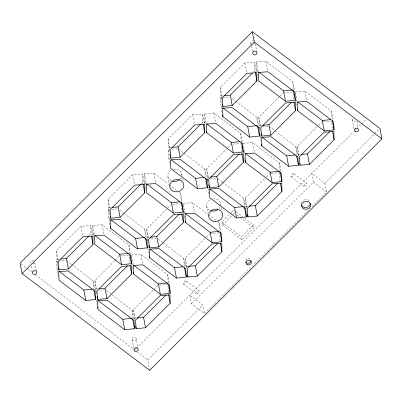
<?xml version="1.0" encoding="UTF-8"?>
<svg xmlns="http://www.w3.org/2000/svg" width="402" height="402" viewBox="0 0 402 402"><rect width="100%" height="100%" fill="white"/><g stroke="black" fill="none" stroke-linecap="round" stroke-linejoin="round"><path stroke-width="0.3" stroke-dasharray="2.01 1.51" d="M169.342 150.755L168.066 139.157L192.719 114.59L202.568 113.942L204.422 123.771M57.813 263.712L56.999 259.411L56.305 250.883L80.953 226.316L90.802 225.673L92.54 234.884M109.56 212.09L108.746 207.789L108.053 199.266L132.7 174.699L142.549 174.051L144.408 183.875M221.597 99.691L220.904 96.003L220.206 87.48L244.858 62.913L254.707 62.265L256.561 72.089M201.462 123.54L202.784 122.223L202.568 113.942M141.007 184.086L142.765 182.332L142.549 174.051M253.165 72.3L254.923 70.546L254.707 62.265M89.259 235.708L91.018 233.949L90.802 225.673M207.995 180.397L206.718 168.805L227.406 148.182M227.849 147.745L231.366 144.238L240.602 143.63M96.465 293.354L95.651 289.058L94.952 280.531L114.761 260.787M115.203 260.35L119.163 256.401M148.212 241.738L147.398 237.436L146.705 228.909L167.388 208.291M167.83 207.854L170.91 204.784M260.25 129.333L259.556 125.65L258.858 117.123L279.546 96.505M279.988 96.068L283.068 92.998M179.659 213.733L181.418 211.975M246.31 208.342L245.265 197.97L265.953 177.352M266.39 176.915L269.913 173.403M134.429 319.454L133.499 309.701L157.71 285.571M186.176 267.832L185.247 258.079L205.935 237.461M206.377 237.019L209.457 233.949M298.334 156.046L297.405 146.293L318.093 125.675M318.535 125.233L321.615 122.163M244.597 218.175L253.386 224.839L253.958 227.884L241.989 239.818L222.457 225.009L221.884 221.964L230.753 213.125M231.195 212.683L233.853 210.03L234.431 213.075L232.215 215.286M222.457 225.009L231.768 215.728M241.989 239.818L241.411 236.773L253.386 224.839M134.67 350.016L136.002 348.685M136.449 348.243L353.584 131.826M355.363 130.052L356.247 129.168M356.695 128.725L361.137 124.298M361.579 123.856L366.463 118.987M191.382 303.832L313.485 182.131L311.841 173.428L324.861 183.302L326.504 192L204.402 313.701L191.382 303.832L189.739 295.128L202.759 305.002L204.402 313.701M149.665 370.327L147.69 359.885L202.759 305.002M324.861 183.302L374.156 134.173M374.599 133.73L379.041 129.303M220.904 96.003L223.401 95.766M259.556 125.65L262.054 125.414M168.765 147.685L170.639 147.504M298.098 154.82L299.972 154.639M207.417 177.327L209.291 177.151M108.746 207.789L111.243 207.553M245.959 206.497L248.461 206.256M147.398 237.436L149.273 237.26M56.999 259.411L59.496 259.174M185.945 266.606L187.819 266.425M95.651 289.058L97.525 288.877M134.198 318.223L136.695 317.987M257.823 76.099L256.777 70.571L256.551 61.968L266.034 61.345L292.842 81.671L294.581 90.887M295.279 91.591L304.761 90.968L331.57 111.294L333.308 120.51M283.51 92.555L292.741 91.952M222.085 112.485L220.924 106.339L220.698 97.736L221.884 97.661M222.477 97.621L229.587 97.153M204.869 123.479L204.412 113.65L213.894 113.027L240.697 133.353L242.441 142.564M323.283 121.645L331.288 121.118M262.596 126.746L268.521 126.359M243.14 143.268L252.622 142.645L279.425 162.976L281.053 171.574M172.116 149.182L178.041 148.795M145.78 188.498L144.619 182.357L144.393 173.754L153.876 173.131L168.77 184.428M271.144 173.322L279.149 172.795M210.457 178.423L215.789 178.076M183.121 203.377L192.603 202.754L207.995 214.422M172.584 204.261L181.201 203.698M110.042 224.884L108.766 218.125L108.545 209.522L109.726 209.447M112.098 209.291L117.429 208.939M93.103 235.205L92.646 225.376L102.128 224.753L128.936 245.079L130.56 253.677M209.899 233.512L219.13 232.904M151.031 238.492L156.363 238.145M131.374 254.999L140.856 254.376L167.664 274.702L169.403 283.912M119.605 255.963L128.836 255.355M58.295 276.501L57.019 269.747L56.793 261.144L57.978 261.069M58.571 261.029L65.682 260.561M159.378 285.053L168.001 284.485M99.284 290.113L104.615 289.762M256.777 70.571L258.265 71.702M295.505 100.193L296.993 101.324M269.114 126.318L274.576 130.459M275.074 130.836L295.922 146.645L297.661 155.855M231.668 98.244L235.145 100.882M235.642 101.254L256.989 117.444L258.727 126.655M259.858 135.544L260.853 136.298M220.924 106.339L222.412 107.47M313.485 182.131L326.504 192M293.797 173.413A2.131 0.834 -52.8 0 1 292.279 176.448A2.131 0.834 -52.8 0 1 291.304 175.342A2.131 0.834 -52.8 0 1 293.797 173.413L306.816 183.287A2.131 0.834 -52.8 0 1 305.299 186.317A2.131 0.834 -52.8 0 1 304.324 185.211A2.131 0.834 -52.8 0 1 306.816 183.287M291.123 176.719L304.143 186.593M204.638 122.248L206.125 123.379M243.366 151.871L244.853 153.001M217.964 178.749L221.939 181.759M222.437 182.136L243.783 198.322L245.521 207.538M178.538 149.172L204.849 169.121L206.588 178.332M207.718 187.221L208.713 187.975M169.719 155.559L168.559 149.418L168.785 158.021L170.272 159.147M236.296 211.884L242.642 216.698M236.873 214.929L239.798 217.15M240.29 217.522L253.958 227.884M221.884 221.964L241.411 236.773M169.267 184.804L177.207 190.824M179.197 192.332L180.684 193.462L182.307 202.06M208.487 214.799L215.934 220.447M217.924 221.954L219.412 223.08L221.035 231.678M144.619 182.357L146.107 183.488M183.347 211.98L184.835 213.11M158.448 239.235L162.418 242.245M162.916 242.622L183.764 258.431L185.392 267.028M119.515 210.03L123.484 213.04M123.982 213.417L144.831 229.23L146.574 238.441M147.7 247.33L148.695 248.084M108.766 218.125L110.259 219.256M186.061 280.797A2.131 0.834 -52.8 0 1 184.543 283.827A2.131 0.834 -52.8 0 1 183.568 282.727A2.131 0.834 -52.8 0 1 186.061 280.797L199.08 290.671A2.131 0.834 -52.8 0 1 197.563 293.701A2.131 0.834 -52.8 0 1 196.588 292.596A2.131 0.834 -52.8 0 1 199.08 290.671M183.387 284.103L196.407 293.978M92.872 233.979L94.359 235.11M132.097 263.978L133.087 264.732M106.701 290.852L111.666 294.621M112.158 294.993L132.017 310.053L133.755 319.263M66.772 260.898L71.239 264.285M71.737 264.662L93.083 280.847L94.822 290.063M57.019 269.747L58.511 270.878M21.1 263.903L27.602 268.832M28.105 269.214L31.607 271.868M35.607 274.903L133.173 348.876M137.082 351.845L147.69 359.885M356.881 121.243L358.041 127.384M352.293 119.751L353.916 128.349M304.761 90.968L306.615 100.796M295.51 92.822L297.138 101.42M295.621 100.807L296.435 105.108M297.405 146.293L299.143 155.504M266.034 61.345L267.772 70.561M255.285 43.949L256.798 51.928M256.551 61.968L258.29 71.184M250.783 43.044L251.245 45.501M251.361 46.114L252.29 51.029M254.923 70.546L255.154 71.772M258.858 117.123L260.602 126.339M259.632 126.942L260.33 130.625M260.089 136.77L260.787 140.459M244.858 62.913L246.597 72.124M252.622 142.645L254.476 152.474M243.718 146.338L244.878 152.484M243.481 152.489L243.828 154.328M244.527 158.016L244.758 159.242M245.265 197.97L247.119 207.799M220.206 87.48L221.949 96.691M220.698 97.736L221.628 102.651M213.894 113.027L215.748 122.851M204.412 113.65L206.151 122.861M220.728 204.08L220.964 205.306M221.427 207.764L222.004 210.834M202.784 122.223L203.015 123.449M206.718 168.805L208.578 178.629M207.492 178.619L208.075 181.689M207.95 188.448L208.995 193.975M192.719 114.59L194.573 124.414M206.623 205.658L208.015 213.025M192.603 202.754L194.462 212.583M181.729 173.664L182.196 176.121M182.659 178.578L183.237 181.649M183.357 204.608L184.98 213.206M183.463 212.593L184.392 217.507M168.066 139.157L169.81 148.368M168.785 158.021L169.83 163.549M185.247 258.079L186.99 267.29M167.87 176.779L169.262 184.151M153.876 173.131L155.735 182.96M144.393 173.754L146.253 183.583M142.765 182.332L143.117 184.171M146.705 228.909L148.444 238.125M147.479 238.728L148.288 243.024M147.815 247.944L148.745 252.858M132.7 174.699L134.554 184.523M140.856 254.376L142.71 264.199M131.605 256.225L133.117 264.209M131.6 263.601L132.645 269.129M133.499 309.701L135.127 318.299M136.268 338.936A2.131 1.849 -10.7 0 1 133.162 340.801A2.131 1.849 -10.7 0 1 133.012 337.6A2.131 1.849 -10.7 0 1 136.268 338.936L137.775 346.921M108.053 199.266L109.791 208.477M108.545 209.522L109.585 215.05M132.027 339.288L133.881 349.117M102.128 224.753L103.982 234.582M92.646 225.376L94.505 235.205M93.219 235.823L93.917 239.507M91.018 233.949L91.249 235.18M94.952 280.531L96.696 289.741M95.726 290.35L96.425 294.033M96.184 300.178L96.998 304.48M80.953 226.316L82.807 236.145M56.305 250.883L58.044 260.099M56.793 261.144L57.838 266.672M34.818 262.4L36.441 270.998M31.185 266.124L32.115 271.038M331.57 111.294L332.062 118.881M292.842 81.671L293.334 89.259M295.922 146.645L296.455 154.815M279.425 162.976L279.958 171.141M256.989 117.444L257.521 125.61M240.697 133.353L241.23 141.519M243.783 198.322L244.31 206.492M219.412 223.08L219.944 231.25M204.849 169.121L205.342 176.704M180.684 193.462L181.217 201.628M183.764 258.431L184.297 266.601M167.664 274.702L168.197 282.872M144.831 229.23L145.363 237.396M128.936 245.079L129.469 253.25M132.017 310.053L132.549 318.223M93.083 280.847L93.616 289.018M331.951 122.851L332.122 129.359M293.405 93.686L293.56 99.601M279.762 172.754L279.978 181.036M241.295 146.544L241.421 151.278M219.809 235.23L219.964 241.145M207.527 179.85L207.588 182.307M181.217 204.286L181.402 211.387M168.061 286.852L168.217 292.767M129.499 257.089L129.655 263.003M181.292 177.388A7.105 6.161 -10.7 0 1 179.935 179.242M170.9 180.563A7.105 6.161 -10.7 0 1 171.096 170.121M173.383 169.227A7.105 6.161 -10.7 0 1 181.86 175.272M213.14 198.724A7.105 6.161 -10.7 0 1 220.713 205.161M220.05 207.256A7.105 6.161 -10.7 0 1 219.04 208.653M210.07 210.352A7.105 6.161 -10.7 0 1 206.613 204.849A7.105 6.161 -10.7 0 1 210.764 199.362M355.976 120.761A2.131 1.849 -10.7 0 1 352.785 120.841A2.131 1.849 -10.7 0 1 353.278 118.062M34.552 262.742A2.131 1.849 -10.7 0 1 32.858 263.943M30.904 263.31A2.131 1.849 -10.7 0 1 30.919 261.049L31.311 260.692A2.131 1.849 -10.7 0 1 34.286 260.913M254.632 43.511A2.131 1.849 -10.7 0 1 253.29 44.371M251.275 43.878A2.131 1.849 -10.7 0 1 251.089 41.637L251.451 41.25A2.131 1.849 -10.7 0 1 253.526 40.783M245.597 260.436A2.754 2.387 -10.7 0 1 247.803 258.496A2.754 2.387 -10.7 0 1 250.587 259.446M301.334 202.904A4.528 3.925 -10.7 0 1 304.957 199.714A4.528 3.925 -10.7 0 1 309.545 201.276"/><path stroke-width="0.6" d="M252.335 31.673L20.1 263.144L22.075 273.581L149.665 370.327L381.9 138.856L379.925 128.419L252.335 31.673L254.31 42.115L381.9 138.856M22.075 273.581L254.31 42.115M171.885 147.383L178.136 146.79L200.583 124.414M111.872 207.492L118.118 206.899L140.564 184.523M224.03 95.706L230.276 95.113L252.28 73.174M60.747 259.054L66.37 258.516L88.817 236.145M180.106 157.232L204.754 132.665L204.538 124.384L194.689 125.032L170.041 149.599L170.734 158.122L180.106 157.232L178.136 146.79M120.092 217.336L144.74 192.769L144.524 184.493L134.675 185.136L110.022 209.703L110.721 218.231L120.092 217.336L118.118 206.899M232.245 105.55L256.898 80.983L256.682 72.707L246.828 73.35L222.18 97.917L222.874 106.445L232.245 105.55L230.276 95.113M68.345 268.958L92.993 244.391L92.777 236.11L82.923 236.758L58.275 261.325L58.973 269.853L68.345 268.958L66.37 258.516M210.537 177.031L216.784 176.438L239.235 154.061M98.776 288.762L105.022 288.164L127.469 265.792M150.524 237.14L156.77 236.542L179.217 214.171M262.677 125.354L268.928 124.756L291.375 102.384M218.758 186.875L243.406 162.307L243.19 154.026L233.341 154.675L208.693 179.242L209.387 187.769L218.758 186.875L216.784 176.438M106.992 298.606L131.645 274.038L131.429 265.757L121.575 266.405L96.927 290.973L97.621 299.5L106.992 298.606L105.022 288.164M158.74 246.984L183.392 222.417L183.176 214.135L173.322 214.784L148.675 239.351L149.373 247.878L158.74 246.984L156.77 236.542M270.898 135.198L295.545 110.63L295.329 102.349L285.48 102.997L260.833 127.565L261.526 136.092L270.898 135.198L268.928 124.756M249.084 206.201L255.33 205.603L277.777 183.232M188.443 266.365L195.317 265.712L217.763 243.336M301.224 154.519L307.47 153.926L329.921 131.549M137.318 317.927L143.569 317.334L166.016 294.957M257.305 216.045L281.953 191.478L281.737 183.196L271.888 183.845L247.235 208.412L247.933 216.939L257.305 216.045L255.33 205.603M197.287 276.154L221.934 251.587L221.718 243.305L211.869 243.954L187.221 268.521L187.915 277.043L197.287 276.154L195.317 265.712M309.445 164.368L334.092 139.801L333.876 131.519L324.027 132.168L299.379 156.735L300.073 165.257L309.445 164.368L307.47 153.926M145.539 327.771L170.187 303.203L169.971 294.927L160.122 295.57L135.474 320.138L136.167 328.665L145.539 327.771L143.569 317.334M258.762 72.079L283.586 90.897L292.762 89.907M285.556 101.339L295.344 100.284L294.812 92.113L268.003 71.787L258.526 72.41L258.747 81.013L285.556 101.339L283.586 90.897M222.909 107.847L247.732 126.665L256.908 125.675M297.988 102.078L322.314 120.52L330.876 119.595M249.707 137.107L259.491 136.052L258.963 127.881L232.155 107.555L222.673 108.178L222.899 116.781L249.707 137.107L247.732 126.665M324.283 130.962L334.072 129.906L333.539 121.736L306.731 101.41L297.254 102.033L297.475 110.635L324.283 130.962L322.314 120.52M207.12 124.133L231.446 142.579L240.009 141.655M233.416 153.016L243.205 151.961L242.672 143.79L215.864 123.464L206.382 124.087L206.608 132.69L233.416 153.016L231.446 142.579M262.34 137.424L286.666 155.87L295.229 154.946M288.641 166.312L298.425 165.257L297.897 157.087L271.089 136.76L261.607 137.383L261.833 145.986L288.641 166.312L286.666 155.87M171.267 159.901L195.593 178.347L204.156 177.423M245.351 153.378L270.169 172.197L279.345 171.207M197.563 188.784L207.352 187.729L206.819 179.563L180.011 159.232L170.533 159.855L170.76 168.458L197.563 188.784L195.593 178.347M272.144 182.639L281.933 181.583L281.4 173.413L254.592 153.087L245.109 153.71L245.336 162.313L272.144 182.639L270.169 172.197M146.604 183.865L171.428 202.683L179.99 201.764M173.403 213.125L183.186 212.07L182.659 203.899L155.85 183.573L146.368 184.196L146.594 192.799L173.403 213.125L171.428 202.683M209.703 188.729L234.527 207.548L243.702 206.558M236.497 217.99L246.285 216.934L245.753 208.764L218.944 188.437L209.467 189.061L209.693 197.663L236.497 217.99L234.527 207.548M110.756 219.633L135.575 238.451L144.75 237.466M185.332 213.487L210.156 232.306L218.718 231.381M137.549 248.893L147.338 247.838L146.805 239.667L119.997 219.341L110.515 219.964L110.741 228.567L137.549 248.893L135.575 238.451M212.13 242.748L221.914 241.692L221.386 233.522L194.578 213.196L185.096 213.819L185.322 222.422L212.13 242.748L210.156 232.306M94.857 235.487L119.68 254.305L128.243 253.381M121.65 264.747L131.439 263.692L130.906 255.521L104.103 235.195L94.621 235.818L94.847 244.421L121.65 264.747L119.68 254.305M150.182 249.21L174.508 267.657L183.071 266.732M176.483 278.099L186.272 277.043L185.739 268.873L158.931 248.547L149.449 249.17L149.675 257.772L176.483 278.099L174.508 267.657M59.004 271.255L83.827 290.073L92.39 289.149M133.585 265.104L158.408 283.928L167.584 282.938M85.802 300.515L95.586 299.46L95.058 291.289L68.25 270.963L58.767 271.586L58.993 280.189L85.802 300.515L83.827 290.073M160.378 294.37L170.167 293.314L169.634 285.144L142.831 264.817L133.348 265.441L133.575 274.043L160.378 294.37L158.408 283.928M97.937 300.455L122.761 319.278L131.936 318.289M124.736 329.715L134.519 328.66L133.992 320.494L107.183 300.163L97.701 300.786L97.927 309.389L124.736 329.715L122.761 319.278M332.333 120.695L334.072 129.906M332.469 131.203L334.092 139.801M297.244 109.404L297.475 110.635M293.485 90.46L295.344 100.284M293.922 102.033L295.545 110.63M299.726 163.418L300.073 165.257M296.686 156.041L298.425 165.257M280.189 172.373L281.933 181.583M280.33 182.88L281.953 191.478M255.27 72.385L256.898 80.983M261.064 133.635L261.526 136.092M261.481 144.142L261.833 145.986M257.637 126.228L259.491 136.052M244.989 160.468L245.336 162.313M241.461 142.75L243.205 151.961M241.783 153.71L243.406 162.307M247.471 214.482L247.933 216.939M244.431 207.105L246.285 216.934M222.527 104.6L222.874 106.445M222.547 114.937L222.899 116.781M206.377 131.464L206.608 132.69M203.246 124.68L204.754 132.665M220.06 231.864L221.914 241.692M220.311 242.989L221.934 251.587M208.809 184.699L209.387 187.769M205.613 178.518L207.352 187.729M185.086 221.19L185.322 222.422M181.332 202.246L183.186 212.07M181.764 213.819L183.392 222.417M170.272 155.664L170.734 158.122M187.568 275.204L187.915 277.043M184.528 267.827L186.272 277.043M168.428 284.098L170.167 293.314M168.564 294.606L170.187 303.203M143.117 184.171L144.74 192.769M148.906 245.421L149.373 247.878M149.328 255.928L149.675 257.772M145.479 238.014L147.338 247.838M133.223 272.199L133.575 274.043M129.585 253.863L131.439 263.692M130.017 265.441L131.645 274.038M135.705 326.208L136.167 328.665M132.665 318.836L134.519 328.66M110.369 216.387L110.721 218.231M110.394 226.723L110.741 228.567M91.485 236.406L92.993 244.391M97.043 296.425L97.621 299.5M97.46 306.932L97.696 308.163M93.847 290.249L95.586 299.46M58.506 267.395L58.973 269.853M179.493 179.639A7.105 6.161 -10.7 0 1 172.564 181.191M217.668 209.794A7.105 6.161 -10.7 0 1 210.613 210.583M251.014 260.612A2.754 2.387 -10.7 0 1 249.094 263.084A2.754 2.387 -10.7 0 1 245.959 262.225M310.238 203.191A4.528 3.925 -10.7 0 1 306.51 207.412A4.528 3.925 -10.7 0 1 301.43 204.94M253.421 51.692L253.059 52.074A2.131 1.849 -10.7 0 0 253.516 54.531A2.131 1.849 -10.7 0 0 256.375 54.22A2.131 1.849 -10.7 0 0 256.421 51.707L255.999 51.411A2.131 1.849 -10.7 0 0 253.421 51.692M33.286 271.134L32.894 271.491A2.131 1.849 -10.7 0 0 32.879 273.752L33.265 274.079A2.131 1.849 -10.7 0 0 36.125 273.742A2.131 1.849 -10.7 0 0 36.14 271.234A2.131 1.849 -10.7 0 0 33.286 271.134M212.583 221.025A7.105 6.161 -10.7 0 0 222.703 214.517A7.105 6.161 -10.7 0 0 211.658 210.382A7.105 6.161 -10.7 0 0 212.583 221.025M172.875 191.005A7.105 6.161 -10.7 0 0 183.835 185.714A7.105 6.161 -10.7 0 0 173.609 180.277A7.105 6.161 -10.7 0 0 172.875 191.005M135.137 351.242A2.131 1.849 -10.7 0 0 138.243 349.378A2.131 1.849 -10.7 0 0 134.982 348.042A2.131 1.849 -10.7 0 0 135.137 351.242M355.403 131.705A2.131 1.849 -10.7 0 0 358.504 129.841A2.131 1.849 -10.7 0 0 355.247 128.499A2.131 1.849 -10.7 0 0 355.403 131.705M247.336 264.757A2.754 2.387 -10.7 0 0 251.34 262.35A2.754 2.387 -10.7 0 0 247.135 260.617A2.754 2.387 -10.7 0 0 247.336 264.757M303.972 208.894A4.528 3.925 -10.7 0 0 310.57 204.935A4.528 3.925 -10.7 0 0 303.646 202.085A4.528 3.925 -10.7 0 0 303.972 208.894"/></g></svg>
